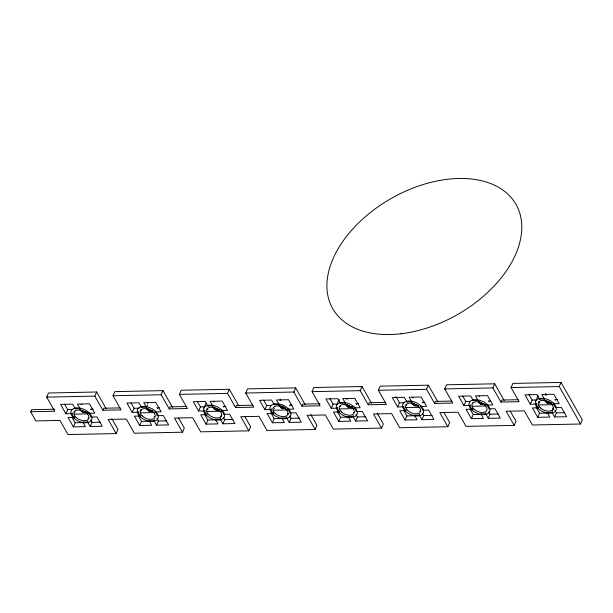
<?xml version="1.0" encoding="UTF-8"?>
<svg xmlns="http://www.w3.org/2000/svg" width="613" height="613" viewBox="0 0 613 613"><rect width="100%" height="100%" fill="white"/><g stroke="black" fill="none" stroke-linecap="round" stroke-linejoin="round"><path stroke-width="0.92" d="M83.069 410.764L82.732 412.48L87.176 412.695M149.411 409.4L149.074 411.108L152.606 411.3M215.753 408.028L215.416 409.745L219.852 409.959M282.264 405.806L281.758 408.381L286.194 408.595M348.429 405.3L348.092 407.017L352.536 407.231M414.771 403.929L414.434 405.645L417.966 405.829M481.113 402.565L480.776 404.281L485.212 404.496L480.776 404.281L478.446 402.005M547.447 401.201L547.11 402.917L551.554 403.132M111.819 418.633L117.972 429.445L116.156 433.575L67.997 434.563L59.951 420.426L35.868 420.924L30.65 411.752L31.547 409.714L54.703 409.239M30.65 411.752L54.733 411.254L46.688 397.117L48.504 392.994L96.662 391.998L106.133 408.641M89.077 412.526L88.732 413.3A10.084 5.931 23.8 0 1 90.862 417.047L96.931 416.917L102.256 426.28L90.218 426.525L87.536 421.805A10.084 5.931 23.8 0 1 82.717 421.905L85.406 426.625L73.361 426.878L68.035 417.514L74.104 417.392A10.084 5.931 23.8 0 1 71.974 413.645L65.905 413.767L67.729 409.645L64.618 404.182M71.974 413.645L72.319 412.871M88.732 413.3L94.8 413.177L89.475 403.814L77.437 404.059L80.119 408.779A10.084 5.931 23.8 0 0 75.307 408.879L75.644 408.105M74.104 417.392L74.449 416.618M73.361 426.878L75.184 422.755L72.073 417.292M172.475 407.277L163.004 390.634L114.846 391.623L113.03 395.753L121.067 409.89L102.892 410.258L94.846 396.128L96.662 391.998M87.536 421.805L87.874 421.039M90.218 426.525L92.042 422.403L90.693 420.043M102.892 410.258L103.789 408.227L120.048 407.89M155.526 410.902L155.074 411.936A10.084 5.931 23.8 0 1 157.204 415.675L163.273 415.553L168.598 424.916L156.56 425.161L153.871 420.441A10.084 5.931 23.8 0 1 149.059 420.541L151.74 425.261L139.703 425.514L134.377 416.15L140.446 416.02A10.084 5.931 23.8 0 1 138.316 412.281L132.247 412.403L134.063 408.281L130.96 402.818M138.316 412.281L138.661 411.507M147.549 404.94L146.461 407.415A10.084 5.931 23.8 0 0 141.641 407.515L141.986 406.741M140.446 416.02L140.791 415.246M139.703 425.514L141.526 421.384L138.415 415.928M238.817 405.913L229.346 389.27L181.187 390.259L179.364 394.381L187.409 408.519L169.226 408.894L161.188 394.757L163.004 390.634M153.871 420.441L154.215 419.667M156.56 425.161L158.376 421.039L157.035 418.679M169.226 408.894L170.123 406.863L186.39 406.526M116.156 433.575L108.11 419.438L126.293 419.062L134.331 433.199L182.49 432.203L184.314 428.081L178.628 418.097M221.753 409.79L221.408 410.564A10.084 5.931 23.8 0 1 223.546 414.311L229.614 414.189L234.94 423.552L222.902 423.798L220.213 419.077A10.084 5.931 23.8 0 1 215.401 419.177L218.082 423.897L206.045 424.142L200.719 414.779L206.788 414.656A10.084 5.931 23.8 0 1 204.658 410.909L198.589 411.039L200.405 406.917L197.294 401.454M203.937 408.043L206.121 403.093M204.658 410.909L204.995 410.143M221.408 410.564L227.484 410.442L222.151 401.078L210.113 401.331L212.803 406.051A10.084 5.931 23.8 0 0 207.983 406.151L208.328 405.377M206.788 414.656L207.125 413.882M206.045 424.142L207.861 420.02L204.313 413.783M305.151 404.549L295.681 387.899L247.522 388.895L245.706 393.017L253.751 407.155L235.568 407.53L227.523 393.393L229.346 389.27M220.213 419.077L220.557 418.304M221.009 417.269L221.806 415.468M222.902 423.798L224.718 419.675L223.377 417.315M235.568 407.53L236.465 405.5L252.732 405.162M182.49 432.203L174.452 418.074L192.628 417.698L200.673 431.836L248.832 430.839L250.648 426.717L244.97 416.733M288.095 408.427L287.75 409.2A10.084 5.931 23.8 0 1 289.88 412.947L295.949 412.825L301.282 422.181L289.236 422.434L286.555 417.714A10.084 5.931 23.8 0 1 281.735 417.813L284.424 422.533L272.387 422.778L267.053 413.415L273.13 413.292A10.084 5.931 23.8 0 1 270.992 409.545L264.923 409.668L266.747 405.545L263.636 400.09M270.992 409.545L271.337 408.771M287.75 409.2L293.819 409.078L288.493 399.714L276.455 399.96L279.137 404.68A10.084 5.931 23.8 0 0 274.325 404.779L274.662 404.005M273.13 413.292L273.467 412.518M272.387 422.778L274.203 418.656L271.092 413.193M371.493 403.178L362.022 386.535L313.864 387.531L312.048 391.653L320.086 405.791L301.91 406.166L293.865 392.029L295.681 387.899M286.555 417.714L286.892 416.94M287.918 414.618L288.148 414.104M289.236 422.434L291.06 418.304L289.711 415.943M301.91 406.166L302.807 404.128L320.024 403.775M248.832 430.839L240.786 416.702L258.97 416.327L267.015 430.464L315.174 429.475L316.99 425.353L310.837 414.534M354.429 407.063L354.092 407.837A10.084 5.931 23.8 0 1 356.222 411.584L362.291 411.453L367.616 420.817L355.578 421.062L352.896 416.342A10.084 5.931 23.8 0 1 348.077 416.442L350.766 421.162L338.721 421.415L333.395 412.051L339.464 411.928A10.084 5.931 23.8 0 1 337.334 408.181L331.265 408.304L333.081 404.182L329.978 398.718M336.614 405.316L339.158 399.538M337.334 408.181L337.679 407.407M354.092 407.837L360.16 407.714L354.835 398.35L342.797 398.596L345.479 403.316A10.084 5.931 23.8 0 0 340.667 403.415L341.004 402.641M339.464 411.928L339.809 411.154M338.721 421.415L340.544 417.292L337.434 411.829M437.835 401.814L428.364 385.171L380.206 386.159L378.382 390.289L386.428 404.427L368.244 404.795L360.206 390.657L362.022 386.535M352.896 416.342L353.234 415.576M355.578 421.062L357.394 416.94L356.053 414.58M368.244 404.795L369.141 402.764L385.408 402.427M315.174 429.475L307.128 415.338L325.311 414.963L333.349 429.1L381.508 428.112L383.332 423.981L377.179 413.17M420.886 405.438L420.434 406.473A10.084 5.931 23.8 0 1 422.564 410.212L428.633 410.089L433.958 419.453L421.92 419.698L419.231 414.978A10.084 5.931 23.8 0 1 414.419 415.078L417.101 419.798L405.063 420.043L399.737 410.687L405.806 410.557A10.084 5.931 23.8 0 1 403.676 406.817L397.607 406.94L399.423 402.818L395.875 396.573M403.676 406.817L404.013 406.044M420.434 406.473L426.502 406.342L421.177 396.986L409.132 397.232L411.821 401.952A10.084 5.931 23.8 0 0 407.001 402.051L407.346 401.277M405.806 410.557L406.151 409.783M405.063 420.043L406.879 415.92L403.775 410.465M504.17 400.45L494.706 383.807L446.54 384.795L444.724 388.918L452.769 403.055L434.586 403.431L426.541 389.293L428.364 385.171M419.231 414.978L419.576 414.204M421.92 419.698L423.736 415.576L422.395 413.216M434.586 403.431L435.483 401.4L451.75 401.063M381.508 428.112L373.47 413.974L391.646 413.599L399.691 427.736L447.85 426.74L449.674 422.618L443.988 412.633M487.113 404.327L486.768 405.101A10.084 5.931 23.8 0 1 488.898 408.848L494.975 408.725L500.3 418.089L488.255 418.334L485.573 413.614A10.084 5.931 23.8 0 1 480.753 413.714L483.442 418.434L471.405 418.679L466.072 409.315L472.148 409.193A10.084 5.931 23.8 0 1 470.018 405.446L463.941 405.576L465.765 401.446L462.654 395.99M470.018 405.446L470.355 404.672M486.768 405.101L492.837 404.978L487.511 395.615L475.473 395.868L478.163 400.588A10.084 5.931 23.8 0 0 473.343 400.687L473.688 399.914M472.148 409.193L472.485 408.419M471.405 418.679L473.221 414.557L470.117 409.093M447.85 426.74L439.805 412.603L457.988 412.235L466.033 426.372L514.192 425.376L506.146 411.239L524.33 410.863L532.375 425.001L580.534 424.012L582.35 419.89L561.041 382.435L512.882 383.431L511.066 387.554L519.111 401.691L500.928 402.067L492.883 387.929L494.706 383.807M485.573 413.614L485.91 412.84M488.255 418.334L490.078 414.212L488.737 411.852M500.928 402.067L501.825 400.036L518.092 399.699M514.192 425.376L516.008 421.254L510.33 411.269M553.447 402.963L553.11 403.737A10.084 5.931 23.8 0 1 555.24 407.484L561.309 407.361L566.634 416.717L554.596 416.97L551.915 412.25A10.084 5.931 23.8 0 1 547.095 412.35L549.784 417.07L537.739 417.315L532.413 407.951L538.482 407.829A10.084 5.931 23.8 0 1 536.352 404.082L530.283 404.205L532.107 400.082L528.996 394.626M535.632 401.216L538.183 395.439M536.352 404.082L536.697 403.308M553.11 403.737L559.179 403.615L553.853 394.251L541.815 394.496L544.497 399.216A10.084 5.931 23.8 0 0 539.685 399.316L540.022 398.542M538.482 407.829L538.827 407.055M537.739 417.315L539.563 413.193L536.007 406.948M580.534 424.012L559.225 386.565L561.041 382.435M551.915 412.25L552.252 411.476M552.711 410.442L553.501 408.641M554.596 416.97L556.42 412.84L555.072 410.48M84.019 411.262L82.732 412.48L79.79 409.515M150.361 409.898L149.074 411.108L146.752 408.833M216.703 408.526L215.416 409.745L212.473 406.779A5.984 0.544 35.9 0 1 214.32 408.043M283.681 406.557L281.758 408.381L278.815 405.415M349.379 405.798L348.092 407.017L345.15 404.051M415.721 404.434L414.434 405.645L412.105 403.369L413.338 404.749L413.99 404.404A5.984 0.544 35.9 0 0 412.089 403.078M482.056 403.063L480.776 404.281L478.86 401.936M549.041 401.094L547.11 402.917L544.168 399.952A5.984 0.544 35.9 0 1 546.505 401.553M82.288 411.231L81.644 411.576L79.866 409.515M214.971 408.503L214.32 408.84L212.55 406.787M347.648 405.768L347.004 406.113L345.226 404.051M480.324 403.04L479.68 403.377L478.5 402.005M85.284 411.737L82.732 412.48L80.816 410.128M151.618 410.373L149.074 411.108L147.158 408.764M217.96 409.009L215.416 409.745L213.5 407.4M285.152 407.392L281.758 408.381L279.842 406.028M350.636 406.273L348.092 407.017L346.176 404.664M416.978 404.909L414.434 405.645L412.518 403.3M483.32 403.546L480.776 404.281L479.887 401.737M549.662 402.174L547.11 402.917L545.195 400.565M82.142 410.779L82.732 412.48L87.069 412.166M352.429 406.703L348.092 407.017L347.203 404.465M83.537 412.572L86.724 412.541A6.176 5.64 70.8 0 1 85.651 412.273M149.879 411.208L151.541 410.994M216.22 409.844L219.761 409.852M285.374 408.396L282.555 408.473L281.306 407.139L280.662 407.476L278.884 405.423M348.897 407.109L352.077 407.078A6.176 5.64 70.8 0 1 350.835 406.748M415.239 405.745L418.418 405.706M550.735 402.933L547.915 403.009L546.666 401.676L546.022 402.013L544.244 399.96M85.399 412.541L87.1 412.449M352.46 406.986L350.759 407.078L352.544 407.201M418.794 405.614L414.434 405.645L413.545 403.101M483.435 404.342L485.136 404.251M46.688 397.117L94.846 396.128M113.03 395.753L161.188 394.757M179.364 394.381L227.523 393.393M245.706 393.017L293.865 392.029M312.048 391.653L360.206 390.657M378.382 390.289L426.541 389.293M444.724 388.918L492.883 387.929M511.066 387.554L559.225 386.565M67.729 409.645L72.932 409.538M90.548 409.178L93.153 409.124M134.063 408.281L139.266 408.174M156.89 407.806L159.495 407.752M200.405 406.917L204.742 406.825M223.232 406.442L225.829 406.388M266.747 405.545L271.084 405.461M289.574 405.078L292.171 405.024M333.081 404.182L337.418 404.09M355.908 403.714L358.513 403.66M399.423 402.818L404.626 402.71M422.25 402.343L424.847 402.289M465.765 401.446L470.102 401.362M488.592 400.979L490.323 400.94M532.107 400.082L536.436 399.998M554.926 399.615L557.531 399.561M155.074 411.936L161.142 411.806L155.817 402.45L143.771 402.695L146.461 407.415M74.181 414.15L87.567 413.89M140.162 412.848L154.514 412.564M207.11 411.522L221.454 411.239M273.091 410.212L287.443 409.928M339.081 408.909L353.425 408.626M406.028 407.584L419.415 407.323M472.01 406.281L485.396 406.013M538.957 404.955L552.344 404.687M75.184 422.755L83.521 422.579M92.042 422.403L100.371 422.234M141.526 421.384L149.856 421.215M158.376 421.039L166.713 420.87M207.861 420.02L216.197 419.851M224.718 419.675L233.055 419.499M274.203 418.656L282.539 418.48M291.06 418.304L299.397 418.135M340.544 417.292L348.874 417.116M357.394 416.94L365.731 416.771M406.879 415.92L415.216 415.752M423.736 415.576L432.073 415.407M473.221 414.557L481.557 414.388M490.078 414.212L498.415 414.036M539.563 413.193L547.899 413.016M556.42 412.84L564.749 412.672M284.417 408.442L281.758 408.381L280.869 405.829M151.74 411.17L149.074 411.108L148.185 408.565M551.57 403.101L547.11 402.917L546.229 400.366M219.868 409.928L215.416 409.745L214.527 407.201M151.74 411.016L152.875 411.147M484.209 404.274L485.113 404.388A6.176 5.64 70.8 0 1 484.408 404.266M146.798 408.84L147.986 410.212L148.63 409.867A5.984 0.544 35.9 0 0 146.729 408.542M545.424 393.523L546.321 395.094M539.685 399.316L536.996 394.596L524.958 394.849L530.283 404.205M473.343 400.687L470.661 395.967L458.616 396.213L463.941 405.576M407.001 402.051L404.319 397.331L392.282 397.576L397.607 406.94M340.667 403.415L337.978 398.695L325.94 398.94L331.265 408.304M280.064 398.986L280.961 400.557A10.084 5.931 23.8 0 0 279.98 400.419M274.325 404.779L271.636 400.059L259.598 400.312L264.923 409.668M207.983 406.151L205.301 401.431L193.256 401.676L198.589 411.039M141.641 407.515L138.959 402.795L126.922 403.04L132.247 412.403M75.307 408.879L72.618 404.159L60.58 404.404L65.905 413.767M84.847 412.212A5.984 0.69 20.7 0 1 85.199 412.357M80.242 409.806A5.984 0.544 35.9 0 1 81.805 410.886M81.851 410.787A6.176 5.846 -14.1 0 1 80.418 409.836M152.89 411.124A6.176 5.64 70.8 0 1 152.346 411.016M148.017 409.338A6.176 5.846 -14.1 0 1 146.905 408.595M217.883 409.63A5.984 0.69 20.7 0 0 216.81 409.193A6.176 5.992 36.6 0 0 217.975 409.407A6.176 5.64 70.8 0 0 219.768 409.821M214.182 407.883A6.176 5.846 -14.1 0 1 212.696 406.703M283.512 407.967A5.984 0.69 20.7 0 1 284.217 408.266M283.735 407.944A6.176 5.992 36.6 0 0 284.317 408.043A6.176 5.64 70.8 0 0 285.39 408.365M278.961 405.515A5.984 0.544 35.9 0 1 280.984 406.902M281.045 406.771A6.176 5.846 -14.1 0 1 279.168 405.477M350.207 406.748A5.984 0.69 20.7 0 1 350.559 406.894M345.448 404.243A5.984 0.544 35.9 0 1 346.682 405.086A6.176 5.846 -14.1 0 1 345.64 404.243M418.426 405.691A6.176 5.64 70.8 0 1 417.53 405.5M413.545 403.959A6.176 5.846 -14.1 0 1 412.12 403.009M479.68 402.572A5.984 0.544 35.9 0 0 478.584 401.814A6.176 5.846 -14.1 0 0 479.711 402.503M548.689 402.435A5.984 0.69 20.7 0 1 549.577 402.802M548.903 402.435A6.176 5.992 36.6 0 0 549.677 402.58A6.176 5.64 70.8 0 0 550.75 402.902M546.405 401.308A6.176 5.846 -14.1 0 1 544.528 400.013M550.474 402.756A8.023 4.712 23.8 0 1 548.972 402.389M546.704 401.446A8.023 4.712 23.8 0 1 544.689 400.136M418.51 405.591A8.023 4.712 23.8 0 1 417.798 405.492M412.633 403.339A8.023 4.712 23.8 0 1 412.005 402.871M352.168 406.963A8.023 4.712 23.8 0 1 350.713 406.695M346.966 405.139A8.023 4.712 23.8 0 1 345.663 404.235M285.122 408.22A8.023 4.712 23.8 0 1 283.62 407.852M280.631 406.503A8.023 4.712 23.8 0 1 279.329 405.599M219.492 409.691A8.023 4.712 23.8 0 1 217.278 409.216M214.289 407.875A8.023 4.712 23.8 0 1 213.615 407.43M147.273 408.802A8.023 4.712 23.8 0 1 146.645 408.335M86.808 412.426A8.023 4.712 23.8 0 1 86.096 412.319M80.931 410.166A8.023 4.712 23.8 0 1 80.311 409.699M88.28 417.905A10.084 5.931 23.8 0 1 87.988 417.943M75.146 412.35A10.084 5.931 23.8 0 1 74.817 411.875M80.962 404.519A10.084 5.931 23.8 0 1 81.943 404.657M90.954 409.63A10.084 5.931 23.8 0 1 91.145 409.859M154.622 416.541A10.084 5.931 23.8 0 1 154.039 416.602M141.319 410.748A10.084 5.931 23.8 0 1 140.729 409.798M147.304 403.147A10.084 5.931 23.8 0 1 147.955 403.239M157.296 408.266A10.084 5.931 23.8 0 1 157.487 408.496M221.776 415.016A10.084 5.931 23.8 0 1 220.956 415.177M208.006 409.852A10.084 5.931 23.8 0 1 207.202 408.664M213.646 401.783A10.084 5.931 23.8 0 1 214.297 401.867M223.439 406.672A10.084 5.931 23.8 0 1 223.829 407.124M288.118 413.652A10.084 5.931 23.8 0 1 287.298 413.806M274.348 408.48A10.084 5.931 23.8 0 1 273.835 407.775M289.98 405.53A10.084 5.931 23.8 0 1 290.164 405.76M353.64 412.442A10.084 5.931 23.8 0 1 353.349 412.48M340.338 406.649A10.084 5.931 23.8 0 1 340.177 406.411M346.322 399.048A10.084 5.931 23.8 0 1 347.295 399.193M356.314 404.166A10.084 5.931 23.8 0 1 356.505 404.396M419.974 411.078A10.084 5.931 23.8 0 1 419.69 411.108M406.672 405.285A10.084 5.931 23.8 0 1 406.09 404.335M412.664 397.684A10.084 5.931 23.8 0 1 413.315 397.768M422.656 402.802A10.084 5.931 23.8 0 1 422.847 403.032M472.853 403.683A10.084 5.931 23.8 0 1 472.431 402.963M479.006 396.32A10.084 5.931 23.8 0 1 479.65 396.404M488.799 401.209A10.084 5.931 23.8 0 1 489.189 401.661M553.478 408.189A10.084 5.931 23.8 0 1 552.658 408.342M539.708 403.017A10.084 5.931 23.8 0 1 538.896 401.837M545.34 394.956A10.084 5.931 23.8 0 1 545.991 395.04M555.332 400.067A10.084 5.931 23.8 0 1 555.524 400.297M538.321 408.641A11.141 6.551 23.8 0 0 555.96 410.35A11.141 6.551 23.8 0 0 543.11 398.358A11.141 6.551 23.8 0 0 538.321 408.641M540.421 407.844A8.023 4.712 23.8 0 0 553.11 409.07A8.023 4.712 23.8 0 0 543.861 400.435A8.023 4.712 23.8 0 0 540.421 407.844M471.987 410.013A11.141 6.551 23.8 0 0 489.618 411.714A11.141 6.551 23.8 0 0 476.768 399.722A11.141 6.551 23.8 0 0 471.987 410.013M474.079 409.208A8.023 4.712 23.8 0 0 486.776 410.434A8.023 4.712 23.8 0 0 477.519 401.806A8.023 4.712 23.8 0 0 474.079 409.208M405.645 411.377A11.141 6.551 23.8 0 0 423.284 413.078A11.141 6.551 23.8 0 0 410.426 401.086A11.141 6.551 23.8 0 0 405.645 411.377M407.737 410.572A8.023 4.712 23.8 0 0 420.434 411.798A8.023 4.712 23.8 0 0 411.185 403.17A8.023 4.712 23.8 0 0 407.737 410.572M339.303 412.741A11.141 6.551 23.8 0 0 356.942 414.449A11.141 6.551 23.8 0 0 344.092 402.45A11.141 6.551 23.8 0 0 339.303 412.741M341.395 411.936A8.023 4.712 23.8 0 0 354.092 413.17A8.023 4.712 23.8 0 0 344.843 404.534A8.023 4.712 23.8 0 0 341.395 411.936M272.961 414.104A11.141 6.551 23.8 0 0 290.6 415.813A11.141 6.551 23.8 0 0 277.75 403.821A11.141 6.551 23.8 0 0 272.961 414.104M275.061 413.308A8.023 4.712 23.8 0 0 287.758 414.534A8.023 4.712 23.8 0 0 278.501 405.898A8.023 4.712 23.8 0 0 275.061 413.308M206.627 415.476A11.141 6.551 23.8 0 0 224.266 417.177A11.141 6.551 23.8 0 0 211.408 405.185A11.141 6.551 23.8 0 0 206.627 415.476M208.719 414.672A8.023 4.712 23.8 0 0 221.416 415.898A8.023 4.712 23.8 0 0 212.167 407.27A8.023 4.712 23.8 0 0 208.719 414.672M140.285 416.84A11.141 6.551 23.8 0 0 157.924 418.549A11.141 6.551 23.8 0 0 145.066 406.549A11.141 6.551 23.8 0 0 140.285 416.84M142.377 416.035A8.023 4.712 23.8 0 0 155.074 417.269A8.023 4.712 23.8 0 0 145.825 408.633A8.023 4.712 23.8 0 0 142.377 416.035M73.943 418.204A11.141 6.551 23.8 0 0 91.582 419.913A11.141 6.551 23.8 0 0 78.732 407.921A11.141 6.551 23.8 0 0 73.943 418.204M76.043 417.407A8.023 4.712 23.8 0 0 88.732 418.633A8.023 4.712 23.8 0 0 79.483 409.997A8.023 4.712 23.8 0 0 76.043 417.407M400.986 333.756A105.436 66.848 -29.6 0 0 517.939 208.205A105.436 66.848 -29.6 0 0 354.122 227.484A105.436 66.848 -29.6 0 0 400.986 333.756"/></g></svg>
